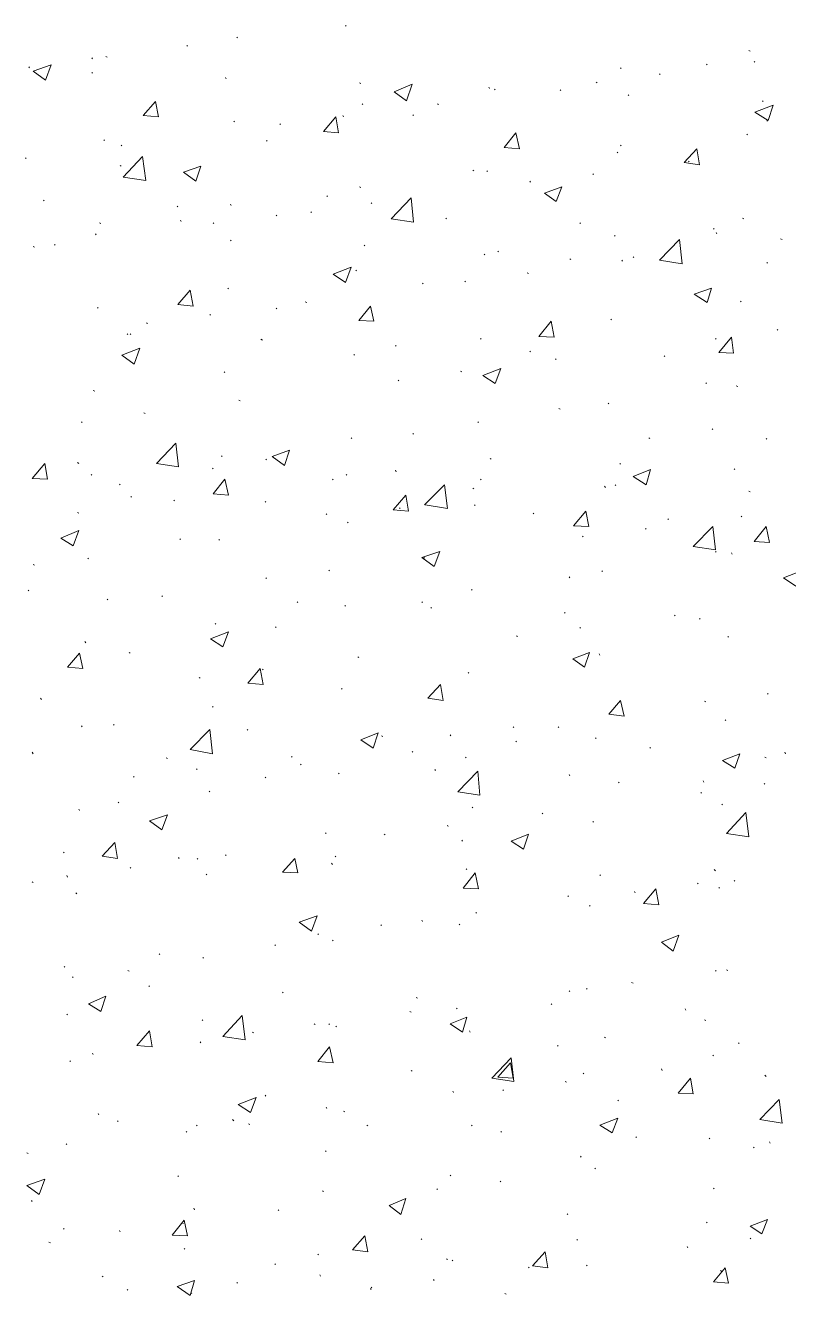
# Model space of a CAD drawing. Header units: millimetres. Extents: x 2928 to 3112, y 1220 to 1280.
# Drawn here: x 2945.231 to 2947.067, y 1243.747 to 1246.802 of the extents above; entities that cross this region are included whole.
import ezdxf

# ---------------------------------------------------------------- set-up
doc = ezdxf.new("R2010")
doc.units = ezdxf.units.MM

msp = doc.modelspace()

# ---------------------------------------------------------------- linework, layer by layer
at = {"color": 92, "linetype": 'Continuous', "lineweight": 13, "true_color": 0x00b800}
for points in [[(2946.00305, 1246.80037), (2946.00138, 1246.80203), (2946.00138, 1246.80203)], [(2945.74138, 1246.77203), (2945.73971, 1246.7737), (2945.73971, 1246.7737)], [(2945.62138, 1246.75203), (2945.61971, 1246.7537), (2945.61971, 1246.7537)], [(2946.97473, 1246.74037), (2946.9714, 1246.74203), (2946.9714, 1246.74203)], [(2945.24971, 1246.69203), (2945.29304, 1246.70703), (2945.29304, 1246.70703)], [(2945.27971, 1246.67037), (2945.29304, 1246.70703), (2945.29304, 1246.70703)], [(2945.39304, 1246.72203), (2945.39138, 1246.7237), (2945.39138, 1246.7237)], [(2945.42804, 1246.72537), (2945.42471, 1246.72703), (2945.42471, 1246.72703)], [(2946.8714, 1246.70703), (2946.86973, 1246.7087), (2946.86973, 1246.7087)], [(2946.9864, 1246.7137), (2946.98473, 1246.71537), (2946.98473, 1246.71537)], [(2945.24137, 1246.70037), (2945.23971, 1246.70203), (2945.23971, 1246.70203)], [(2945.24971, 1246.69203), (2945.27971, 1246.67037), (2945.27971, 1246.67037)], [(2945.39304, 1246.68703), (2945.39138, 1246.6887), (2945.39138, 1246.6887)], [(2945.71471, 1246.6737), (2945.71305, 1246.67703), (2945.71305, 1246.67703)], [(2946.66473, 1246.6987), (2946.66306, 1246.70037), (2946.66306, 1246.70037)], [(2946.75806, 1246.6837), (2946.75639, 1246.68537), (2946.75639, 1246.68537)], [(2946.03805, 1246.66203), (2946.03472, 1246.6637), (2946.03472, 1246.6637)], [(2946.11805, 1246.64203), (2946.16139, 1246.66036), (2946.16139, 1246.66036)], [(2946.11805, 1246.64203), (2946.14805, 1246.62036), (2946.14805, 1246.62036)], [(2946.14805, 1246.62036), (2946.16139, 1246.66036), (2946.16139, 1246.66036)], [(2946.34806, 1246.65036), (2946.34639, 1246.6537), (2946.34639, 1246.6537)], [(2946.36139, 1246.64703), (2946.35972, 1246.6487), (2946.35972, 1246.6487)], [(2946.51972, 1246.64536), (2946.51806, 1246.64703), (2946.51806, 1246.64703)], [(2946.60639, 1246.6637), (2946.60473, 1246.66537), (2946.60473, 1246.66537)], [(2945.51471, 1246.58536), (2945.54471, 1246.6187), (2945.54471, 1246.6187)], [(2945.55138, 1246.58203), (2945.54471, 1246.6187), (2945.54471, 1246.6187)], [(2946.04305, 1246.61203), (2946.04138, 1246.6137), (2946.04138, 1246.6137)], [(2946.22472, 1246.61203), (2946.22305, 1246.6137), (2946.22305, 1246.6137)], [(2946.68306, 1246.6337), (2946.68139, 1246.63536), (2946.68139, 1246.63536)], [(2947.0064, 1246.6187), (2947.00473, 1246.62036), (2947.00473, 1246.62036)], [(2945.51471, 1246.58536), (2945.55138, 1246.58203), (2945.55138, 1246.58203)], [(2945.94805, 1246.54703), (2945.97805, 1246.58203), (2945.97805, 1246.58203)], [(2945.98472, 1246.5437), (2945.97805, 1246.58203), (2945.97805, 1246.58203)], [(2945.99638, 1246.58203), (2945.99472, 1246.58536), (2945.99472, 1246.58536)], [(2946.16472, 1246.58536), (2946.16305, 1246.58703), (2946.16305, 1246.58703)], [(2946.9864, 1246.5937), (2947.02973, 1246.61036), (2947.02973, 1246.61036)], [(2946.9864, 1246.5937), (2947.01807, 1246.5737), (2947.01807, 1246.5737)], [(2947.01807, 1246.5737), (2947.02973, 1246.61036), (2947.02973, 1246.61036)], [(2945.73471, 1246.57036), (2945.73305, 1246.57203), (2945.73305, 1246.57203)], [(2945.84472, 1246.5637), (2945.84305, 1246.56536), (2945.84305, 1246.56536)], [(2947.0164, 1246.57203), (2947.01473, 1246.5737), (2947.01473, 1246.5737)], [(2945.42138, 1246.52536), (2945.41971, 1246.52703), (2945.41971, 1246.52703)], [(2945.81305, 1246.5237), (2945.81138, 1246.52536), (2945.81138, 1246.52536)], [(2945.94805, 1246.54703), (2945.98472, 1246.5437), (2945.98472, 1246.5437)], [(2946.38306, 1246.5087), (2946.41139, 1246.5437), (2946.41139, 1246.5437)], [(2946.41972, 1246.50536), (2946.41139, 1246.5437), (2946.41139, 1246.5437)], [(2946.96806, 1246.5387), (2946.9664, 1246.54036), (2946.9664, 1246.54036)], [(2945.46304, 1246.51203), (2945.46138, 1246.5137), (2945.46138, 1246.5137)], [(2946.38306, 1246.5087), (2946.41972, 1246.50536), (2946.41972, 1246.50536)], [(2946.65639, 1246.49536), (2946.65473, 1246.49703), (2946.65473, 1246.49703)], [(2946.66473, 1246.51203), (2946.66306, 1246.5137), (2946.66306, 1246.5137)], [(2946.8164, 1246.47203), (2946.8464, 1246.50536), (2946.8464, 1246.50536)], [(2946.85306, 1246.46703), (2946.8464, 1246.50536), (2946.8464, 1246.50536)], [(2945.23304, 1246.48203), (2945.23137, 1246.4837), (2945.23137, 1246.4837)], [(2945.46138, 1246.4637), (2945.45971, 1246.46536), (2945.45971, 1246.46536)], [(2945.46638, 1246.43703), (2945.51304, 1246.48703), (2945.51304, 1246.48703)], [(2945.52138, 1246.42869), (2945.51304, 1246.48703), (2945.51304, 1246.48703)], [(2945.61138, 1246.4487), (2945.65305, 1246.4637), (2945.65305, 1246.4637)], [(2945.64138, 1246.42703), (2945.65305, 1246.4637), (2945.65305, 1246.4637)], [(2946.8164, 1246.47203), (2946.85306, 1246.46703), (2946.85306, 1246.46703)], [(2946.82806, 1246.4737), (2946.8264, 1246.47536), (2946.8264, 1246.47536)], [(2945.46638, 1246.43703), (2945.52138, 1246.42869), (2945.52138, 1246.42869)], [(2945.61138, 1246.4487), (2945.64138, 1246.42703), (2945.64138, 1246.42703)], [(2946.30972, 1246.45203), (2946.30806, 1246.4537), (2946.30806, 1246.4537)], [(2946.34306, 1246.45036), (2946.34139, 1246.45203), (2946.34139, 1246.45203)], [(2946.59806, 1246.4437), (2946.59639, 1246.44536), (2946.59639, 1246.44536)], [(2946.03805, 1246.41203), (2946.03472, 1246.41369), (2946.03472, 1246.41369)], [(2946.44639, 1246.42536), (2946.44472, 1246.42703), (2946.44472, 1246.42703)], [(2946.47972, 1246.39869), (2946.52139, 1246.41369), (2946.52139, 1246.41369)], [(2946.47972, 1246.39869), (2946.50806, 1246.37869), (2946.50806, 1246.37869)], [(2946.50806, 1246.37869), (2946.52139, 1246.41369), (2946.52139, 1246.41369)], [(2945.27637, 1246.38036), (2945.27471, 1246.38203), (2945.27471, 1246.38203)], [(2945.59805, 1246.36536), (2945.59638, 1246.36703), (2945.59638, 1246.36703)], [(2945.72638, 1246.36869), (2945.72471, 1246.37203), (2945.72471, 1246.37203)], [(2945.95805, 1246.39036), (2945.95638, 1246.39203), (2945.95638, 1246.39203)], [(2946.06472, 1246.37369), (2946.06305, 1246.37536), (2946.06305, 1246.37536)], [(2946.11139, 1246.33703), (2946.15972, 1246.38703), (2946.15972, 1246.38703)], [(2946.16472, 1246.32869), (2946.15972, 1246.38703), (2946.15972, 1246.38703)], [(2945.83638, 1246.34369), (2945.83472, 1246.34536), (2945.83472, 1246.34536)], [(2945.91972, 1246.35203), (2945.91805, 1246.35369), (2945.91805, 1246.35369)], [(2946.11139, 1246.33703), (2946.16472, 1246.32869), (2946.16472, 1246.32869)], [(2946.24472, 1246.33703), (2946.24305, 1246.33869), (2946.24305, 1246.33869)], [(2946.95973, 1246.33703), (2946.9564, 1246.33869), (2946.9564, 1246.33869)], [(2945.41304, 1246.32536), (2945.40971, 1246.32703), (2945.40971, 1246.32703)], [(2945.60638, 1246.33036), (2945.60471, 1246.33369), (2945.60471, 1246.33369)], [(2945.68471, 1246.32536), (2945.68305, 1246.32703), (2945.68305, 1246.32703)], [(2946.56639, 1246.32536), (2946.56473, 1246.32703), (2946.56473, 1246.32703)], [(2946.88806, 1246.31203), (2946.8864, 1246.31369), (2946.8864, 1246.31369)], [(2945.30304, 1246.27369), (2945.30137, 1246.27536), (2945.30137, 1246.27536)], [(2945.40138, 1246.29869), (2945.39971, 1246.30036), (2945.39971, 1246.30036)], [(2945.72638, 1246.28369), (2945.72471, 1246.28536), (2945.72471, 1246.28536)], [(2946.64973, 1246.29536), (2946.64806, 1246.29703), (2946.64806, 1246.29703)], [(2946.75639, 1246.23703), (2946.80473, 1246.28703), (2946.80473, 1246.28703)], [(2946.8114, 1246.22869), (2946.80473, 1246.28703), (2946.80473, 1246.28703)], [(2946.89473, 1246.30036), (2946.89306, 1246.30369), (2946.89306, 1246.30369)], [(2947.0514, 1246.28703), (2947.04807, 1246.28869), (2947.04807, 1246.28869)], [(2945.25304, 1246.26869), (2945.24971, 1246.27036), (2945.24971, 1246.27036)], [(2946.04805, 1246.27203), (2946.04638, 1246.27369), (2946.04638, 1246.27369)], [(2946.33639, 1246.25036), (2946.33472, 1246.25203), (2946.33472, 1246.25203)], [(2946.36972, 1246.25703), (2946.36806, 1246.25869), (2946.36806, 1246.25869)], [(2946.69473, 1246.24369), (2946.69306, 1246.24536), (2946.69306, 1246.24536)], [(2945.97138, 1246.20369), (2946.01472, 1246.22036), (2946.01472, 1246.22036)], [(2946.00138, 1246.18369), (2946.01472, 1246.22036), (2946.01472, 1246.22036)], [(2946.02805, 1246.21203), (2946.02638, 1246.21369), (2946.02638, 1246.21369)], [(2946.54306, 1246.23869), (2946.54139, 1246.24036), (2946.54139, 1246.24036)], [(2946.66806, 1246.23536), (2946.66639, 1246.23703), (2946.66639, 1246.23703)], [(2946.75639, 1246.23703), (2946.8114, 1246.22869), (2946.8114, 1246.22869)], [(2947.0164, 1246.23036), (2947.01473, 1246.23203), (2947.01473, 1246.23203)], [(2945.97138, 1246.20369), (2946.00138, 1246.18369), (2946.00138, 1246.18369)], [(2946.28972, 1246.18536), (2946.28805, 1246.18702), (2946.28805, 1246.18702)], [(2946.44139, 1246.20536), (2946.43806, 1246.20703), (2946.43806, 1246.20703)], [(2945.59805, 1246.13036), (2945.62805, 1246.16536), (2945.62805, 1246.16536)], [(2945.63471, 1246.12702), (2945.62805, 1246.16536), (2945.62805, 1246.16536)], [(2945.71971, 1246.16869), (2945.71805, 1246.17036), (2945.71805, 1246.17036)], [(2946.18805, 1246.18036), (2946.18639, 1246.18202), (2946.18639, 1246.18202)], [(2946.83973, 1246.15536), (2946.8814, 1246.17036), (2946.8814, 1246.17036)], [(2946.83973, 1246.15536), (2946.8714, 1246.13536), (2946.8714, 1246.13536)], [(2946.8714, 1246.13536), (2946.8814, 1246.17036), (2946.8814, 1246.17036)], [(2945.40638, 1246.12202), (2945.40471, 1246.12369), (2945.40471, 1246.12369)], [(2945.59805, 1246.13036), (2945.63471, 1246.12702), (2945.63471, 1246.12702)], [(2945.83638, 1246.12036), (2945.83472, 1246.12202), (2945.83472, 1246.12202)], [(2945.90805, 1246.13536), (2945.90472, 1246.13702), (2945.90472, 1246.13702)], [(2946.03305, 1246.09202), (2946.06139, 1246.12702), (2946.06139, 1246.12702)], [(2946.06972, 1246.09036), (2946.06139, 1246.12702), (2946.06139, 1246.12702)], [(2946.95306, 1246.13702), (2946.9514, 1246.13869), (2946.9514, 1246.13869)], [(2945.67638, 1246.10536), (2945.67471, 1246.10702), (2945.67471, 1246.10702)], [(2946.03305, 1246.09202), (2946.06972, 1246.09036), (2946.06972, 1246.09036)], [(2946.64139, 1246.09369), (2946.63973, 1246.09536), (2946.63973, 1246.09536)], [(2945.52471, 1246.08536), (2945.52304, 1246.08702), (2945.52304, 1246.08702)], [(2946.46639, 1246.05369), (2946.49639, 1246.09036), (2946.49639, 1246.09036)], [(2946.50306, 1246.05202), (2946.49639, 1246.09036), (2946.49639, 1246.09036)], [(2947.0414, 1246.06869), (2947.03973, 1246.07036), (2947.03973, 1246.07036)], [(2945.47804, 1246.05869), (2945.47638, 1246.06036), (2945.47638, 1246.06036)], [(2945.48471, 1246.05869), (2945.48304, 1246.06036), (2945.48304, 1246.06036)], [(2945.80138, 1246.04536), (2945.79805, 1246.04702), (2945.79805, 1246.04702)], [(2946.12305, 1246.03036), (2946.12139, 1246.03202), (2946.12139, 1246.03202)], [(2946.32806, 1246.04702), (2946.32639, 1246.04869), (2946.32639, 1246.04869)], [(2946.46639, 1246.05369), (2946.50306, 1246.05202), (2946.50306, 1246.05202)], [(2946.89306, 1246.04702), (2946.8914, 1246.04869), (2946.8914, 1246.04869)], [(2946.89973, 1246.01536), (2946.92973, 1246.05202), (2946.92973, 1246.05202)], [(2946.93473, 1246.01369), (2946.92973, 1246.05202), (2946.92973, 1246.05202)], [(2945.46304, 1246.00869), (2945.50638, 1246.02536), (2945.50638, 1246.02536)], [(2945.46304, 1246.00869), (2945.49304, 1245.98702), (2945.49304, 1245.98702)], [(2945.49304, 1245.98702), (2945.50638, 1246.02536), (2945.50638, 1246.02536)], [(2946.02305, 1246.00869), (2946.02138, 1246.01036), (2946.02138, 1246.01036)], [(2946.44639, 1246.01702), (2946.44472, 1246.01869), (2946.44472, 1246.01869)], [(2946.50806, 1245.99869), (2946.50639, 1246.00036), (2946.50639, 1246.00036)], [(2946.76973, 1246.00536), (2946.76806, 1246.00702), (2946.76806, 1246.00702)], [(2946.89973, 1246.01536), (2946.93473, 1246.01369), (2946.93473, 1246.01369)], [(2946.28139, 1245.96869), (2946.27805, 1245.97036), (2946.27805, 1245.97036)], [(2946.33139, 1245.96035), (2946.37472, 1245.97702), (2946.37472, 1245.97702)], [(2946.36139, 1245.94035), (2946.37472, 1245.97702), (2946.37472, 1245.97702)], [(2945.71138, 1245.96702), (2945.70971, 1245.96869), (2945.70971, 1245.96869)], [(2946.12972, 1245.94702), (2946.12805, 1245.94869), (2946.12805, 1245.94869)], [(2946.33139, 1245.96035), (2946.36139, 1245.94035), (2946.36139, 1245.94035)], [(2946.86973, 1245.94035), (2946.86806, 1245.94202), (2946.86806, 1245.94202)], [(2945.39804, 1245.92202), (2945.39471, 1245.92369), (2945.39471, 1245.92369)], [(2946.94473, 1245.93369), (2946.9414, 1245.93535), (2946.9414, 1245.93535)], [(2945.74805, 1245.89869), (2945.74471, 1245.90035), (2945.74471, 1245.90035)], [(2946.51806, 1245.87869), (2946.51472, 1245.88035), (2946.51472, 1245.88035)], [(2946.63473, 1245.89202), (2946.63306, 1245.89369), (2946.63306, 1245.89369)], [(2945.36804, 1245.84702), (2945.36638, 1245.84869), (2945.36638, 1245.84869)], [(2945.51971, 1245.86869), (2945.51638, 1245.87035), (2945.51638, 1245.87035)], [(2946.32139, 1245.84702), (2946.31972, 1245.84869), (2946.31972, 1245.84869)], [(2946.16472, 1245.81869), (2946.16305, 1245.82035), (2946.16305, 1245.82035)], [(2946.88473, 1245.83035), (2946.88306, 1245.83202), (2946.88306, 1245.83202)], [(2945.54638, 1245.74869), (2945.59304, 1245.79702), (2945.59304, 1245.79702)], [(2945.59971, 1245.74035), (2945.59304, 1245.79702), (2945.59304, 1245.79702)], [(2946.01638, 1245.80869), (2946.01472, 1245.81035), (2946.01472, 1245.81035)], [(2946.73306, 1245.80869), (2946.73139, 1245.81035), (2946.73139, 1245.81035)], [(2947.01473, 1245.80702), (2947.01307, 1245.80869), (2947.01307, 1245.80869)], [(2945.70471, 1245.76535), (2945.70305, 1245.76702), (2945.70305, 1245.76702)], [(2945.81138, 1245.75702), (2945.80971, 1245.75869), (2945.80971, 1245.75869)], [(2945.82471, 1245.76535), (2945.86638, 1245.78035), (2945.86638, 1245.78035)], [(2945.82471, 1245.76535), (2945.85472, 1245.74369), (2945.85472, 1245.74369)], [(2945.85472, 1245.74369), (2945.86638, 1245.78035), (2945.86638, 1245.78035)], [(2946.35139, 1245.75869), (2946.34972, 1245.76035), (2946.34972, 1245.76035)], [(2945.24804, 1245.71202), (2945.27804, 1245.74869), (2945.27804, 1245.74869)], [(2945.28471, 1245.71035), (2945.27804, 1245.74869), (2945.27804, 1245.74869)], [(2945.35971, 1245.74869), (2945.35637, 1245.75035), (2945.35637, 1245.75035)], [(2945.54638, 1245.74869), (2945.59971, 1245.74035), (2945.59971, 1245.74035)], [(2945.68305, 1245.73535), (2945.68138, 1245.73702), (2945.68138, 1245.73702)], [(2946.12305, 1245.72868), (2946.12139, 1245.73202), (2946.12139, 1245.73202)], [(2946.66306, 1245.74702), (2946.66139, 1245.74869), (2946.66139, 1245.74869)], [(2946.69306, 1245.71702), (2946.73473, 1245.73369), (2946.73473, 1245.73369)], [(2946.72473, 1245.69702), (2946.73473, 1245.73369), (2946.73473, 1245.73369)], [(2946.93806, 1245.73369), (2946.9364, 1245.73535), (2946.9364, 1245.73535)], [(2945.24804, 1245.71202), (2945.28471, 1245.71035), (2945.28471, 1245.71035)], [(2945.39138, 1245.72035), (2945.38971, 1245.72202), (2945.38971, 1245.72202)], [(2945.45971, 1245.69702), (2945.45804, 1245.69868), (2945.45804, 1245.69868)], [(2945.68305, 1245.67535), (2945.71138, 1245.71035), (2945.71138, 1245.71035)], [(2945.71971, 1245.67202), (2945.71138, 1245.71035), (2945.71138, 1245.71035)], [(2945.97138, 1245.70868), (2945.96972, 1245.71035), (2945.96972, 1245.71035)], [(2946.00472, 1245.72035), (2946.00305, 1245.72202), (2946.00305, 1245.72202)], [(2946.19139, 1245.64868), (2946.23972, 1245.69702), (2946.23972, 1245.69702)], [(2946.24639, 1245.64035), (2946.23972, 1245.69702), (2946.23972, 1245.69702)], [(2946.32806, 1245.70868), (2946.32639, 1245.71035), (2946.32639, 1245.71035)], [(2946.65139, 1245.69535), (2946.64973, 1245.69702), (2946.64973, 1245.69702)], [(2946.69306, 1245.71702), (2946.72473, 1245.69702), (2946.72473, 1245.69702)], [(2945.48638, 1245.66702), (2945.48471, 1245.66868), (2945.48471, 1245.66868)], [(2945.68305, 1245.67535), (2945.71971, 1245.67202), (2945.71971, 1245.67202)], [(2946.11639, 1245.63702), (2946.14639, 1245.67202), (2946.14639, 1245.67202)], [(2946.15305, 1245.63368), (2946.14639, 1245.67202), (2946.14639, 1245.67202)], [(2946.30972, 1245.68702), (2946.30806, 1245.68868), (2946.30806, 1245.68868)], [(2946.62639, 1245.69035), (2946.62473, 1245.69368), (2946.62473, 1245.69368)], [(2946.97473, 1245.68035), (2946.9714, 1245.68202), (2946.9714, 1245.68202)], [(2945.58971, 1245.65868), (2945.58804, 1245.66035), (2945.58804, 1245.66035)], [(2945.80971, 1245.65535), (2945.80805, 1245.65702), (2945.80805, 1245.65702)], [(2946.11639, 1245.63702), (2946.15305, 1245.63368), (2946.15305, 1245.63368)], [(2946.13305, 1245.64035), (2946.13139, 1245.64202), (2946.13139, 1245.64202)], [(2946.19305, 1245.64868), (2946.24639, 1245.64035), (2946.24639, 1245.64035)], [(2946.31306, 1245.64702), (2946.31139, 1245.64868), (2946.31139, 1245.64868)], [(2946.54973, 1245.59868), (2946.57973, 1245.63368), (2946.57973, 1245.63368)], [(2946.58639, 1245.59702), (2946.57973, 1245.63368), (2946.57973, 1245.63368)], [(2945.35971, 1245.62868), (2945.35637, 1245.63035), (2945.35637, 1245.63035)], [(2945.95638, 1245.62535), (2945.95472, 1245.62702), (2945.95472, 1245.62702)], [(2946.00805, 1245.60535), (2946.00638, 1245.60702), (2946.00638, 1245.60702)], [(2946.45472, 1245.62702), (2946.45306, 1245.62868), (2946.45306, 1245.62868)], [(2946.77806, 1245.61368), (2946.7764, 1245.61535), (2946.7764, 1245.61535)], [(2946.95473, 1245.62035), (2946.95306, 1245.62202), (2946.95306, 1245.62202)], [(2945.31637, 1245.56868), (2945.35971, 1245.58702), (2945.35971, 1245.58702)], [(2945.34637, 1245.55035), (2945.35971, 1245.58702), (2945.35971, 1245.58702)], [(2946.54973, 1245.59868), (2946.58639, 1245.59702), (2946.58639, 1245.59702)], [(2946.57306, 1245.57202), (2946.57139, 1245.57368), (2946.57139, 1245.57368)], [(2946.72473, 1245.59035), (2946.72306, 1245.59202), (2946.72306, 1245.59202)], [(2946.83806, 1245.54868), (2946.88473, 1245.59702), (2946.88473, 1245.59702)], [(2946.8914, 1245.54035), (2946.88473, 1245.59702), (2946.88473, 1245.59702)], [(2946.98473, 1245.56035), (2947.01307, 1245.59702), (2947.01307, 1245.59702)], [(2947.0214, 1245.55868), (2947.01307, 1245.59702), (2947.01307, 1245.59702)], [(2945.31637, 1245.56868), (2945.34637, 1245.55035), (2945.34637, 1245.55035)], [(2945.60471, 1245.56535), (2945.60305, 1245.56702), (2945.60305, 1245.56702)], [(2945.69805, 1245.56368), (2945.69638, 1245.56535), (2945.69638, 1245.56535)], [(2946.83806, 1245.54868), (2946.8914, 1245.54035), (2946.8914, 1245.54035)], [(2946.98473, 1245.56035), (2947.0214, 1245.55868), (2947.0214, 1245.55868)], [(2945.38304, 1245.51868), (2945.38138, 1245.52035), (2945.38138, 1245.52035)], [(2946.18472, 1245.52202), (2946.22805, 1245.53702), (2946.22805, 1245.53702)], [(2946.18472, 1245.52202), (2946.21472, 1245.50035), (2946.21472, 1245.50035)], [(2946.19139, 1245.52035), (2946.18972, 1245.52202), (2946.18972, 1245.52202)], [(2946.21472, 1245.50035), (2946.22805, 1245.53702), (2946.22805, 1245.53702)], [(2946.89306, 1245.53535), (2946.8914, 1245.53702), (2946.8914, 1245.53702)], [(2946.9314, 1245.53035), (2946.92973, 1245.53368), (2946.92973, 1245.53368)], [(2945.25304, 1245.50368), (2945.24971, 1245.50535), (2945.24971, 1245.50535)], [(2945.96305, 1245.49035), (2945.96138, 1245.49201), (2945.96138, 1245.49201)], [(2946.61973, 1245.48868), (2946.61806, 1245.49035), (2946.61806, 1245.49035)], [(2947.05473, 1245.47368), (2947.09807, 1245.49035), (2947.09807, 1245.49035)], [(2945.81138, 1245.47201), (2945.80971, 1245.47368), (2945.80971, 1245.47368)], [(2946.54139, 1245.47368), (2946.53973, 1245.47535), (2946.53973, 1245.47535)], [(2947.05473, 1245.47368), (2947.08473, 1245.45368), (2947.08473, 1245.45368)], [(2945.23971, 1245.44201), (2945.23804, 1245.44368), (2945.23804, 1245.44368)], [(2945.42971, 1245.42035), (2945.42804, 1245.42201), (2945.42804, 1245.42201)], [(2945.56138, 1245.42868), (2945.55971, 1245.43035), (2945.55971, 1245.43035)], [(2946.30639, 1245.44368), (2946.30472, 1245.44535), (2946.30472, 1245.44535)], [(2945.88638, 1245.41368), (2945.88472, 1245.41535), (2945.88472, 1245.41535)], [(2946.00138, 1245.40535), (2945.99972, 1245.40701), (2945.99972, 1245.40701)], [(2946.18639, 1245.41368), (2946.18472, 1245.41535), (2946.18472, 1245.41535)], [(2946.20805, 1245.40035), (2946.20639, 1245.40201), (2946.20639, 1245.40201)], [(2946.52973, 1245.38868), (2946.52806, 1245.39035), (2946.52806, 1245.39035)], [(2945.68971, 1245.36201), (2945.68805, 1245.36368), (2945.68805, 1245.36368)], [(2946.79473, 1245.38201), (2946.79306, 1245.38368), (2946.79306, 1245.38368)], [(2946.85473, 1245.37368), (2946.85306, 1245.37535), (2946.85306, 1245.37535)], [(2945.67638, 1245.32701), (2945.71971, 1245.34368), (2945.71971, 1245.34368)], [(2945.70638, 1245.30701), (2945.71971, 1245.34368), (2945.71971, 1245.34368)], [(2945.83472, 1245.35368), (2945.83305, 1245.35535), (2945.83305, 1245.35535)], [(2946.41472, 1245.33201), (2946.41306, 1245.33368), (2946.41306, 1245.33368)], [(2946.56639, 1245.35201), (2946.56473, 1245.35368), (2946.56473, 1245.35368)], [(2946.92306, 1245.33035), (2946.9214, 1245.33201), (2946.9214, 1245.33201)], [(2945.37638, 1245.31701), (2945.37471, 1245.32035), (2945.37471, 1245.32035)], [(2945.67638, 1245.32701), (2945.70638, 1245.30701), (2945.70638, 1245.30701)], [(2945.33304, 1245.25868), (2945.36138, 1245.29201), (2945.36138, 1245.29201)], [(2945.36971, 1245.25534), (2945.36138, 1245.29201), (2945.36138, 1245.29201)], [(2945.48304, 1245.29201), (2945.48138, 1245.29368), (2945.48138, 1245.29368)], [(2946.03305, 1245.28201), (2946.03138, 1245.28368), (2946.03138, 1245.28368)], [(2946.54806, 1245.27868), (2946.58806, 1245.29368), (2946.58806, 1245.29368)], [(2946.54806, 1245.27868), (2946.57639, 1245.25868), (2946.57639, 1245.25868)], [(2946.57639, 1245.25868), (2946.58806, 1245.29368), (2946.58806, 1245.29368)], [(2946.61306, 1245.28701), (2946.61139, 1245.29035), (2946.61139, 1245.29035)], [(2945.33304, 1245.25868), (2945.36971, 1245.25534), (2945.36971, 1245.25534)], [(2945.76638, 1245.22034), (2945.79638, 1245.25534), (2945.79638, 1245.25534)], [(2945.80305, 1245.21701), (2945.79638, 1245.25534), (2945.79638, 1245.25534)], [(2945.80305, 1245.25201), (2945.80138, 1245.25368), (2945.80138, 1245.25368)], [(2946.29806, 1245.24368), (2946.29639, 1245.24534), (2946.29639, 1245.24534)], [(2945.65138, 1245.23201), (2945.64971, 1245.23368), (2945.64971, 1245.23368)], [(2945.76638, 1245.22034), (2945.80305, 1245.21701), (2945.80305, 1245.21701)], [(2945.99305, 1245.20534), (2945.99138, 1245.20701), (2945.99138, 1245.20701)], [(2946.19972, 1245.18368), (2946.22972, 1245.21701), (2946.22972, 1245.21701)], [(2946.23639, 1245.17868), (2946.22972, 1245.21701), (2946.22972, 1245.21701)], [(2945.26971, 1245.18034), (2945.26804, 1245.18368), (2945.26804, 1245.18368)], [(2946.19972, 1245.18368), (2946.23639, 1245.17868), (2946.23639, 1245.17868)], [(2946.63473, 1245.14534), (2946.66306, 1245.17868), (2946.66306, 1245.17868)], [(2946.67139, 1245.14034), (2946.66306, 1245.17868), (2946.66306, 1245.17868)], [(2946.86806, 1245.17534), (2946.86473, 1245.17701), (2946.86473, 1245.17701)], [(2947.01807, 1245.19368), (2947.0164, 1245.19534), (2947.0164, 1245.19534)], [(2945.68305, 1245.16201), (2945.68138, 1245.16368), (2945.68138, 1245.16368)], [(2946.63639, 1245.14534), (2946.63473, 1245.14701), (2946.63473, 1245.14701)], [(2946.63473, 1245.14534), (2946.67139, 1245.14034), (2946.67139, 1245.14034)], [(2945.36804, 1245.11534), (2945.36638, 1245.11701), (2945.36638, 1245.11701)], [(2945.44471, 1245.11868), (2945.44304, 1245.12034), (2945.44304, 1245.12034)], [(2946.40639, 1245.11368), (2946.40472, 1245.11534), (2946.40472, 1245.11534)], [(2946.51472, 1245.11368), (2946.51306, 1245.11534), (2946.51306, 1245.11534)], [(2946.9164, 1245.13034), (2946.91473, 1245.13201), (2946.91473, 1245.13201)], [(2945.62805, 1245.06034), (2945.67471, 1245.10868), (2945.67471, 1245.10868)], [(2945.68138, 1245.05034), (2945.67471, 1245.10868), (2945.67471, 1245.10868)], [(2945.76638, 1245.10701), (2945.76471, 1245.10868), (2945.76471, 1245.10868)], [(2946.03805, 1245.08368), (2946.07972, 1245.10034), (2946.07972, 1245.10034)], [(2946.03805, 1245.08368), (2946.06805, 1245.06368), (2946.06805, 1245.06368)], [(2946.06805, 1245.06368), (2946.07972, 1245.10034), (2946.07972, 1245.10034)], [(2946.09139, 1245.09201), (2946.08805, 1245.09368), (2946.08805, 1245.09368)], [(2946.25472, 1245.09368), (2946.25305, 1245.09534), (2946.25305, 1245.09534)], [(2946.60473, 1245.08701), (2946.60306, 1245.08868), (2946.60306, 1245.08868)], [(2945.24971, 1245.05034), (2945.24804, 1245.05368), (2945.24804, 1245.05368)], [(2945.62805, 1245.06034), (2945.68138, 1245.05034), (2945.68138, 1245.05034)], [(2946.16305, 1245.05368), (2946.16139, 1245.05534), (2946.16139, 1245.05534)], [(2946.41306, 1245.07868), (2946.41139, 1245.08034), (2946.41139, 1245.08034)], [(2946.73473, 1245.06368), (2946.73306, 1245.06534), (2946.73306, 1245.06534)], [(2947.05973, 1245.05034), (2947.05807, 1245.05368), (2947.05807, 1245.05368)], [(2945.57304, 1245.03868), (2945.56971, 1245.04034), (2945.56971, 1245.04034)], [(2945.87305, 1245.04201), (2945.87138, 1245.04368), (2945.87138, 1245.04368)], [(2945.89472, 1245.02367), (2945.89305, 1245.02534), (2945.89305, 1245.02534)], [(2946.29139, 1245.04034), (2946.28972, 1245.04201), (2946.28972, 1245.04201)], [(2946.90806, 1245.03368), (2946.94973, 1245.05034), (2946.94973, 1245.05034)], [(2946.90806, 1245.03368), (2946.93806, 1245.01534), (2946.93806, 1245.01534)], [(2946.93806, 1245.01534), (2946.94973, 1245.05034), (2946.94973, 1245.05034)], [(2947.01307, 1245.04034), (2947.00973, 1245.04201), (2947.00973, 1245.04201)], [(2945.49304, 1244.99367), (2945.49138, 1244.99534), (2945.49138, 1244.99534)], [(2945.64471, 1245.01201), (2945.64305, 1245.01367), (2945.64305, 1245.01367)], [(2945.80971, 1244.99201), (2945.80805, 1244.99367), (2945.80805, 1244.99367)], [(2945.98638, 1245.00201), (2945.98472, 1245.00367), (2945.98472, 1245.00367)], [(2946.21805, 1245.01034), (2946.21639, 1245.01201), (2946.21639, 1245.01201)], [(2946.27139, 1244.95867), (2946.31972, 1245.00867), (2946.31972, 1245.00867)], [(2946.32472, 1244.95034), (2946.31972, 1245.00867), (2946.31972, 1245.00867)], [(2946.54139, 1244.99701), (2946.53973, 1245.00034), (2946.53973, 1245.00034)], [(2946.65973, 1244.98034), (2946.65806, 1244.98201), (2946.65806, 1244.98201)], [(2946.86306, 1244.98201), (2946.8614, 1244.98534), (2946.8614, 1244.98534)], [(2947.00973, 1244.97701), (2947.00807, 1244.97867), (2947.00807, 1244.97867)], [(2945.45638, 1244.93201), (2945.45471, 1244.93367), (2945.45471, 1244.93367)], [(2945.67471, 1244.95867), (2945.67305, 1244.96034), (2945.67305, 1244.96034)], [(2946.27139, 1244.95867), (2946.32472, 1244.95034), (2946.32472, 1244.95034)], [(2946.85806, 1244.95534), (2946.8564, 1244.95701), (2946.8564, 1244.95701)], [(2945.36138, 1244.91367), (2945.35971, 1244.91701), (2945.35971, 1244.91701)], [(2945.52971, 1244.88867), (2945.57304, 1244.90367), (2945.57304, 1244.90367)], [(2945.55971, 1244.86701), (2945.57304, 1244.90367), (2945.57304, 1244.90367)], [(2946.30806, 1244.92034), (2946.30639, 1244.92201), (2946.30639, 1244.92201)], [(2946.47639, 1244.90534), (2946.47472, 1244.90701), (2946.47472, 1244.90701)], [(2946.90806, 1244.92701), (2946.9064, 1244.92867), (2946.9064, 1244.92867)], [(2946.91806, 1244.85867), (2946.96473, 1244.90867), (2946.96473, 1244.90867)], [(2946.9714, 1244.85034), (2946.96473, 1244.90867), (2946.96473, 1244.90867)], [(2945.52971, 1244.88867), (2945.55971, 1244.86701), (2945.55971, 1244.86701)], [(2946.24805, 1244.87534), (2946.24639, 1244.87867), (2946.24639, 1244.87867)], [(2946.59806, 1244.88534), (2946.59639, 1244.88701), (2946.59639, 1244.88701)], [(2945.95472, 1244.85867), (2945.95305, 1244.86034), (2945.95305, 1244.86034)], [(2946.09639, 1244.85534), (2946.09472, 1244.85701), (2946.09472, 1244.85701)], [(2946.28305, 1244.84034), (2946.28139, 1244.84201), (2946.28139, 1244.84201)], [(2946.39972, 1244.84034), (2946.44139, 1244.85701), (2946.44139, 1244.85701)], [(2946.39972, 1244.84034), (2946.42972, 1244.82034), (2946.42972, 1244.82034)], [(2946.42972, 1244.82034), (2946.44139, 1244.85701), (2946.44139, 1244.85701)], [(2946.91806, 1244.85867), (2946.9714, 1244.85034), (2946.9714, 1244.85034)], [(2945.32471, 1244.81201), (2945.32304, 1244.81367), (2945.32304, 1244.81367)], [(2945.41638, 1244.80367), (2945.44638, 1244.83701), (2945.44638, 1244.83701)], [(2945.45304, 1244.79867), (2945.44638, 1244.83701), (2945.44638, 1244.83701)], [(2945.41638, 1244.80367), (2945.45304, 1244.79867), (2945.45304, 1244.79867)], [(2945.60138, 1244.79867), (2945.59971, 1244.80034), (2945.59971, 1244.80034)], [(2945.64638, 1244.79701), (2945.64471, 1244.79867), (2945.64471, 1244.79867)], [(2945.71471, 1244.80534), (2945.71305, 1244.80701), (2945.71305, 1244.80701)], [(2945.84972, 1244.76534), (2945.87972, 1244.79867), (2945.87972, 1244.79867)], [(2945.88638, 1244.76367), (2945.87972, 1244.79867), (2945.87972, 1244.79867)], [(2945.96972, 1244.78367), (2945.96805, 1244.787), (2945.96805, 1244.787)], [(2945.97805, 1244.80201), (2945.97638, 1244.80367), (2945.97638, 1244.80367)], [(2945.33304, 1244.75367), (2945.33137, 1244.757), (2945.33137, 1244.757)], [(2945.48471, 1244.77534), (2945.48304, 1244.777), (2945.48304, 1244.777)], [(2945.66805, 1244.75867), (2945.66638, 1244.76034), (2945.66638, 1244.76034)], [(2945.84972, 1244.76534), (2945.88638, 1244.76367), (2945.88638, 1244.76367)], [(2946.28472, 1244.727), (2946.31306, 1244.76367), (2946.31306, 1244.76367)], [(2946.29305, 1244.772), (2946.29139, 1244.77367), (2946.29139, 1244.77367)], [(2946.32139, 1244.72534), (2946.31306, 1244.76367), (2946.31306, 1244.76367)], [(2946.61473, 1244.757), (2946.61306, 1244.75867), (2946.61306, 1244.75867)], [(2946.8914, 1244.76867), (2946.88806, 1244.772), (2946.88806, 1244.772)], [(2945.24971, 1244.74034), (2945.24804, 1244.742), (2945.24804, 1244.742)], [(2946.28472, 1244.727), (2946.32139, 1244.72534), (2946.32139, 1244.72534)], [(2946.69806, 1244.71534), (2946.69639, 1244.71867), (2946.69639, 1244.71867)], [(2946.71806, 1244.69034), (2946.74806, 1244.72534), (2946.74806, 1244.72534)], [(2946.75473, 1244.687), (2946.74806, 1244.72534), (2946.74806, 1244.72534)], [(2946.84973, 1244.737), (2946.84806, 1244.73867), (2946.84806, 1244.73867)], [(2946.9014, 1244.727), (2946.89973, 1244.72867), (2946.89973, 1244.72867)], [(2946.93806, 1244.74367), (2946.9364, 1244.74534), (2946.9364, 1244.74534)], [(2945.35471, 1244.71367), (2945.35304, 1244.71534), (2945.35304, 1244.71534)], [(2946.53806, 1244.707), (2946.53639, 1244.70867), (2946.53639, 1244.70867)], [(2946.71806, 1244.69034), (2946.75473, 1244.687), (2946.75473, 1244.687)], [(2945.88972, 1244.64534), (2945.93305, 1244.66034), (2945.93305, 1244.66034)], [(2945.91972, 1244.62367), (2945.93305, 1244.66034), (2945.93305, 1244.66034)], [(2946.31639, 1244.667), (2946.31472, 1244.66867), (2946.31472, 1244.66867)], [(2946.58973, 1244.68367), (2946.58806, 1244.68534), (2946.58806, 1244.68534)], [(2945.88972, 1244.64534), (2945.91972, 1244.62367), (2945.91972, 1244.62367)], [(2946.08805, 1244.637), (2946.08639, 1244.63867), (2946.08639, 1244.63867)], [(2946.18639, 1244.647), (2946.18472, 1244.65034), (2946.18472, 1244.65034)], [(2946.27639, 1244.63867), (2946.27472, 1244.64034), (2946.27472, 1244.64034)], [(2945.93638, 1244.61534), (2945.93472, 1244.617), (2945.93472, 1244.617)], [(2945.97138, 1244.60034), (2945.96972, 1244.602), (2945.96972, 1244.602)], [(2946.7614, 1244.597), (2946.80306, 1244.61367), (2946.80306, 1244.61367)], [(2946.7614, 1244.597), (2946.78973, 1244.57534), (2946.78973, 1244.57534)], [(2946.78973, 1244.57534), (2946.80306, 1244.61367), (2946.80306, 1244.61367)], [(2945.55471, 1244.567), (2945.55304, 1244.56867), (2945.55304, 1244.56867)], [(2945.83305, 1244.58867), (2945.83138, 1244.59034), (2945.83138, 1244.59034)], [(2945.32637, 1244.537), (2945.32471, 1244.53867), (2945.32471, 1244.53867)], [(2945.65971, 1244.55867), (2945.65805, 1244.56033), (2945.65805, 1244.56033)], [(2945.34637, 1244.512), (2945.34471, 1244.51367), (2945.34471, 1244.51367)], [(2945.48138, 1244.527), (2945.47804, 1244.52867), (2945.47804, 1244.52867)], [(2946.89306, 1244.527), (2946.8914, 1244.52867), (2946.8914, 1244.52867)], [(2946.9214, 1244.52867), (2946.91806, 1244.53033), (2946.91806, 1244.53033)], [(2945.52971, 1244.49033), (2945.52804, 1244.492), (2945.52804, 1244.492)], [(2945.85138, 1244.47533), (2945.84972, 1244.477), (2945.84972, 1244.477)], [(2946.54139, 1244.47867), (2946.53973, 1244.48033), (2946.53973, 1244.48033)], [(2946.58306, 1244.48367), (2946.58139, 1244.48533), (2946.58139, 1244.48533)], [(2946.69306, 1244.49867), (2946.68973, 1244.50033), (2946.68973, 1244.50033)], [(2945.38304, 1244.44867), (2945.42471, 1244.467), (2945.42471, 1244.467)], [(2945.38304, 1244.44867), (2945.41304, 1244.43033), (2945.41304, 1244.43033)], [(2945.41304, 1244.43033), (2945.42471, 1244.467), (2945.42471, 1244.467)], [(2946.17472, 1244.462), (2946.17139, 1244.46367), (2946.17139, 1244.46367)], [(2946.49806, 1244.447), (2946.49639, 1244.44867), (2946.49639, 1244.44867)], [(2945.33304, 1244.422), (2945.33137, 1244.42367), (2945.33137, 1244.42367)], [(2945.70638, 1244.37033), (2945.75305, 1244.42033), (2945.75305, 1244.42033)], [(2945.75971, 1244.362), (2945.75305, 1244.42033), (2945.75305, 1244.42033)], [(2946.15972, 1244.42867), (2946.15639, 1244.43033), (2946.15639, 1244.43033)], [(2946.25305, 1244.40033), (2946.29305, 1244.417), (2946.29305, 1244.417)], [(2946.26972, 1244.437), (2946.26805, 1244.43867), (2946.26805, 1244.43867)], [(2946.28305, 1244.38033), (2946.29305, 1244.417), (2946.29305, 1244.417)], [(2946.81973, 1244.43367), (2946.81806, 1244.437), (2946.81806, 1244.437)], [(2945.49971, 1244.34867), (2945.52971, 1244.38367), (2945.52971, 1244.38367)], [(2945.53638, 1244.34533), (2945.52971, 1244.38367), (2945.52971, 1244.38367)], [(2945.65805, 1244.40867), (2945.65638, 1244.41033), (2945.65638, 1244.41033)], [(2945.92805, 1244.39867), (2945.92638, 1244.40033), (2945.92638, 1244.40033)], [(2945.96305, 1244.39867), (2945.96138, 1244.40033), (2945.96138, 1244.40033)], [(2945.97972, 1244.39367), (2945.97805, 1244.39533), (2945.97805, 1244.39533)], [(2946.25305, 1244.40033), (2946.28305, 1244.38033), (2946.28305, 1244.38033)], [(2946.30139, 1244.38033), (2946.29972, 1244.38367), (2946.29972, 1244.38367)], [(2946.86806, 1244.40867), (2946.86473, 1244.41033), (2946.86473, 1244.41033)], [(2945.65305, 1244.35533), (2945.65138, 1244.357), (2945.65138, 1244.357)], [(2945.70638, 1244.37033), (2945.75971, 1244.362), (2945.75971, 1244.362)], [(2945.77971, 1244.37867), (2945.77805, 1244.38033), (2945.77805, 1244.38033)], [(2946.62639, 1244.367), (2946.62473, 1244.36867), (2946.62473, 1244.36867)], [(2946.94806, 1244.35367), (2946.9464, 1244.35533), (2946.9464, 1244.35533)], [(2945.39471, 1244.327), (2945.39304, 1244.33033), (2945.39304, 1244.33033)], [(2945.49971, 1244.34867), (2945.53638, 1244.34533), (2945.53638, 1244.34533)], [(2945.93472, 1244.31033), (2945.96305, 1244.34533), (2945.96305, 1244.34533)], [(2945.97138, 1244.307), (2945.96305, 1244.34533), (2945.96305, 1244.34533)], [(2946.51306, 1244.347), (2946.51139, 1244.34867), (2946.51139, 1244.34867)], [(2946.8864, 1244.32366), (2946.88473, 1244.32533), (2946.88473, 1244.32533)], [(2945.33971, 1244.31033), (2945.33804, 1244.312), (2945.33804, 1244.312)], [(2945.93472, 1244.31033), (2945.97138, 1244.307), (2945.97138, 1244.307)], [(2946.35306, 1244.27033), (2946.39972, 1244.31866), (2946.39972, 1244.31866)], [(2946.36806, 1244.272), (2946.39806, 1244.307), (2946.39806, 1244.307)], [(2946.40472, 1244.27033), (2946.39806, 1244.307), (2946.39806, 1244.307)], [(2946.40639, 1244.262), (2946.39972, 1244.31866), (2946.39972, 1244.31866)], [(2946.76306, 1244.28866), (2946.7614, 1244.292), (2946.7614, 1244.292)], [(2946.16139, 1244.287), (2946.15972, 1244.28866), (2946.15972, 1244.28866)], [(2946.35306, 1244.27033), (2946.40639, 1244.262), (2946.40639, 1244.262)], [(2946.36806, 1244.272), (2946.40472, 1244.27033), (2946.40472, 1244.27033)], [(2946.53306, 1244.26033), (2946.52973, 1244.262), (2946.52973, 1244.262)], [(2946.57473, 1244.28033), (2946.57306, 1244.282), (2946.57306, 1244.282)], [(2946.8014, 1244.23366), (2946.8314, 1244.27033), (2946.8314, 1244.27033)], [(2946.83806, 1244.232), (2946.8314, 1244.27033), (2946.8314, 1244.27033)], [(2947.01307, 1244.27366), (2947.00973, 1244.277), (2947.00973, 1244.277)], [(2945.80971, 1244.227), (2945.80805, 1244.22866), (2945.80805, 1244.22866)], [(2946.26139, 1244.23533), (2946.25972, 1244.23866), (2946.25972, 1244.23866)], [(2946.38139, 1244.24033), (2946.37972, 1244.242), (2946.37972, 1244.242)], [(2946.8014, 1244.23366), (2946.83806, 1244.232), (2946.83806, 1244.232)], [(2945.74305, 1244.207), (2945.78638, 1244.22366), (2945.78638, 1244.22366)], [(2945.74305, 1244.207), (2945.77305, 1244.187), (2945.77305, 1244.187)], [(2945.77305, 1244.187), (2945.78638, 1244.22366), (2945.78638, 1244.22366)], [(2945.95638, 1244.197), (2945.95472, 1244.20033), (2945.95472, 1244.20033)], [(2946.65806, 1244.21533), (2946.65639, 1244.217), (2946.65639, 1244.217)], [(2946.99807, 1244.17033), (2947.04473, 1244.21866), (2947.04473, 1244.21866)], [(2947.0514, 1244.162), (2947.04473, 1244.21866), (2947.04473, 1244.21866)], [(2945.40804, 1244.182), (2945.40638, 1244.18533), (2945.40638, 1244.18533)], [(2945.45471, 1244.16533), (2945.45304, 1244.167), (2945.45304, 1244.167)], [(2945.73305, 1244.167), (2945.72971, 1244.17033), (2945.72971, 1244.17033)], [(2945.99972, 1244.18866), (2945.99638, 1244.19033), (2945.99638, 1244.19033)], [(2946.61306, 1244.157), (2946.65639, 1244.17366), (2946.65639, 1244.17366)], [(2946.64306, 1244.13866), (2946.65639, 1244.17366), (2946.65639, 1244.17366)], [(2946.99807, 1244.17033), (2947.0514, 1244.162), (2947.0514, 1244.162)], [(2945.61971, 1244.14033), (2945.61805, 1244.142), (2945.61805, 1244.142)], [(2945.64471, 1244.15533), (2945.64305, 1244.157), (2945.64305, 1244.157)], [(2945.77138, 1244.15866), (2945.76805, 1244.16033), (2945.76805, 1244.16033)], [(2946.05472, 1244.15533), (2946.05305, 1244.157), (2946.05305, 1244.157)], [(2946.30639, 1244.15533), (2946.30472, 1244.157), (2946.30472, 1244.157)], [(2946.37639, 1244.14033), (2946.37472, 1244.142), (2946.37472, 1244.142)], [(2946.61306, 1244.157), (2946.64306, 1244.13866), (2946.64306, 1244.13866)], [(2945.33137, 1244.11033), (2945.32971, 1244.112), (2945.32971, 1244.112)], [(2946.70139, 1244.127), (2946.69973, 1244.12866), (2946.69973, 1244.12866)], [(2946.87806, 1244.12366), (2946.8764, 1244.12533), (2946.8764, 1244.12533)], [(2947.02307, 1244.11366), (2947.0214, 1244.117), (2947.0214, 1244.117)], [(2945.23804, 1244.08866), (2945.23471, 1244.09033), (2945.23471, 1244.09033)], [(2945.95472, 1244.09366), (2945.95305, 1244.09533), (2945.95305, 1244.09533)], [(2946.56806, 1244.08033), (2946.56639, 1244.08199), (2946.56639, 1244.08199)], [(2946.98473, 1244.102), (2946.98306, 1244.10366), (2946.98306, 1244.10366)], [(2946.60306, 1244.05199), (2946.60139, 1244.05366), (2946.60139, 1244.05366)], [(2945.23471, 1244.01199), (2945.27804, 1244.02699), (2945.27804, 1244.02699)], [(2945.26471, 1243.99033), (2945.27804, 1244.02699), (2945.27804, 1244.02699)], [(2945.59971, 1244.03366), (2945.59805, 1244.03533), (2945.59805, 1244.03533)], [(2946.25472, 1244.03533), (2946.25305, 1244.03699), (2946.25305, 1244.03699)], [(2946.37472, 1244.02033), (2946.37306, 1244.02199), (2946.37306, 1244.02199)], [(2945.23471, 1244.01199), (2945.26471, 1243.99033), (2945.26471, 1243.99033)], [(2945.94805, 1243.99699), (2945.94638, 1243.99866), (2945.94638, 1243.99866)], [(2946.22305, 1244.00199), (2946.22139, 1244.00366), (2946.22139, 1244.00366)], [(2946.88806, 1244.00366), (2946.8864, 1244.00533), (2946.8864, 1244.00533)], [(2945.24804, 1243.97366), (2945.24637, 1243.97533), (2945.24637, 1243.97533)], [(2945.63805, 1243.95366), (2945.63638, 1243.95699), (2945.63638, 1243.95699)], [(2945.84138, 1243.95199), (2945.83972, 1243.95366), (2945.83972, 1243.95366)], [(2946.10639, 1243.96366), (2946.14639, 1243.98033), (2946.14639, 1243.98033)], [(2946.10639, 1243.96366), (2946.13472, 1243.94199), (2946.13472, 1243.94199)], [(2946.13472, 1243.94199), (2946.14639, 1243.98033), (2946.14639, 1243.98033)], [(2945.58471, 1243.89199), (2945.61305, 1243.92866), (2945.61305, 1243.92866)], [(2945.62138, 1243.89033), (2945.61305, 1243.92866), (2945.61305, 1243.92866)], [(2946.53639, 1243.94199), (2946.53473, 1243.94366), (2946.53473, 1243.94366)], [(2946.8714, 1243.92199), (2946.86973, 1243.92366), (2946.86973, 1243.92366)], [(2946.97473, 1243.91366), (2947.0164, 1243.93033), (2947.0164, 1243.93033)], [(2947.00307, 1243.89533), (2947.0164, 1243.93033), (2947.0164, 1243.93033)], [(2945.32471, 1243.90699), (2945.32304, 1243.90866), (2945.32304, 1243.90866)], [(2945.45971, 1243.90033), (2945.45804, 1243.90366), (2945.45804, 1243.90366)], [(2945.58471, 1243.89199), (2945.62138, 1243.89033), (2945.62138, 1243.89033)], [(2945.61138, 1243.92033), (2945.60805, 1243.92199), (2945.60805, 1243.92199)], [(2946.97473, 1243.91366), (2947.00307, 1243.89533), (2947.00307, 1243.89533)], [(2945.29137, 1243.87366), (2945.28804, 1243.87533), (2945.28804, 1243.87533)], [(2946.01805, 1243.85699), (2946.04805, 1243.89033), (2946.04805, 1243.89033)], [(2946.05472, 1243.85199), (2946.04805, 1243.89033), (2946.04805, 1243.89033)], [(2946.18472, 1243.88199), (2946.18305, 1243.88366), (2946.18305, 1243.88366)], [(2946.55973, 1243.88033), (2946.55806, 1243.88199), (2946.55806, 1243.88199)], [(2946.82473, 1243.86199), (2946.82306, 1243.86533), (2946.82306, 1243.86533)], [(2946.9764, 1243.88366), (2946.97473, 1243.88533), (2946.97473, 1243.88533)], [(2945.61471, 1243.85866), (2945.61305, 1243.86032), (2945.61305, 1243.86032)], [(2945.93638, 1243.84532), (2945.93472, 1243.84699), (2945.93472, 1243.84699)], [(2946.01805, 1243.85699), (2946.05472, 1243.85199), (2946.05472, 1243.85199)], [(2946.24639, 1243.83366), (2946.24472, 1243.83532), (2946.24472, 1243.83532)], [(2946.25972, 1243.83032), (2946.25805, 1243.83199), (2946.25805, 1243.83199)], [(2946.45139, 1243.81866), (2946.48139, 1243.85199), (2946.48139, 1243.85199)], [(2946.48806, 1243.81366), (2946.48139, 1243.85199), (2946.48139, 1243.85199)], [(2945.83305, 1243.82199), (2945.83138, 1243.82366), (2945.83138, 1243.82366)], [(2946.44306, 1243.81366), (2946.44139, 1243.81532), (2946.44139, 1243.81532)], [(2946.45139, 1243.81866), (2946.48806, 1243.81366), (2946.48806, 1243.81366)], [(2946.58306, 1243.81866), (2946.58139, 1243.82032), (2946.58139, 1243.82032)], [(2946.8864, 1243.78032), (2946.91473, 1243.81366), (2946.91473, 1243.81366)], [(2946.9064, 1243.80532), (2946.90306, 1243.80699), (2946.90306, 1243.80699)], [(2946.92306, 1243.77699), (2946.91473, 1243.81366), (2946.91473, 1243.81366)], [(2945.41804, 1243.79199), (2945.41638, 1243.79366), (2945.41638, 1243.79366)], [(2945.59638, 1243.76866), (2945.63805, 1243.78366), (2945.63805, 1243.78366)], [(2945.62805, 1243.74699), (2945.63805, 1243.78366), (2945.63805, 1243.78366)], [(2945.74138, 1243.77699), (2945.73971, 1243.77866), (2945.73971, 1243.77866)], [(2945.94138, 1243.79366), (2945.93972, 1243.79699), (2945.93972, 1243.79699)], [(2946.21472, 1243.78366), (2946.21305, 1243.78532), (2946.21305, 1243.78532)], [(2946.8864, 1243.78032), (2946.92306, 1243.77699), (2946.92306, 1243.77699)], [(2945.47804, 1243.76032), (2945.47638, 1243.76199), (2945.47638, 1243.76199)], [(2945.59638, 1243.76866), (2945.62805, 1243.74699), (2945.62805, 1243.74699)], [(2945.63138, 1243.75199), (2945.62971, 1243.75366), (2945.62971, 1243.75366)], [(2946.06305, 1243.76199), (2946.06139, 1243.76366), (2946.06139, 1243.76366)], [(2946.06472, 1243.76532), (2946.06305, 1243.76699), (2946.06305, 1243.76699)], [(2946.38806, 1243.75032), (2946.38472, 1243.75199), (2946.38472, 1243.75199)]]:
    msp.add_lwpolyline(points, dxfattribs=at)

doc.saveas('drawing.dxf')
